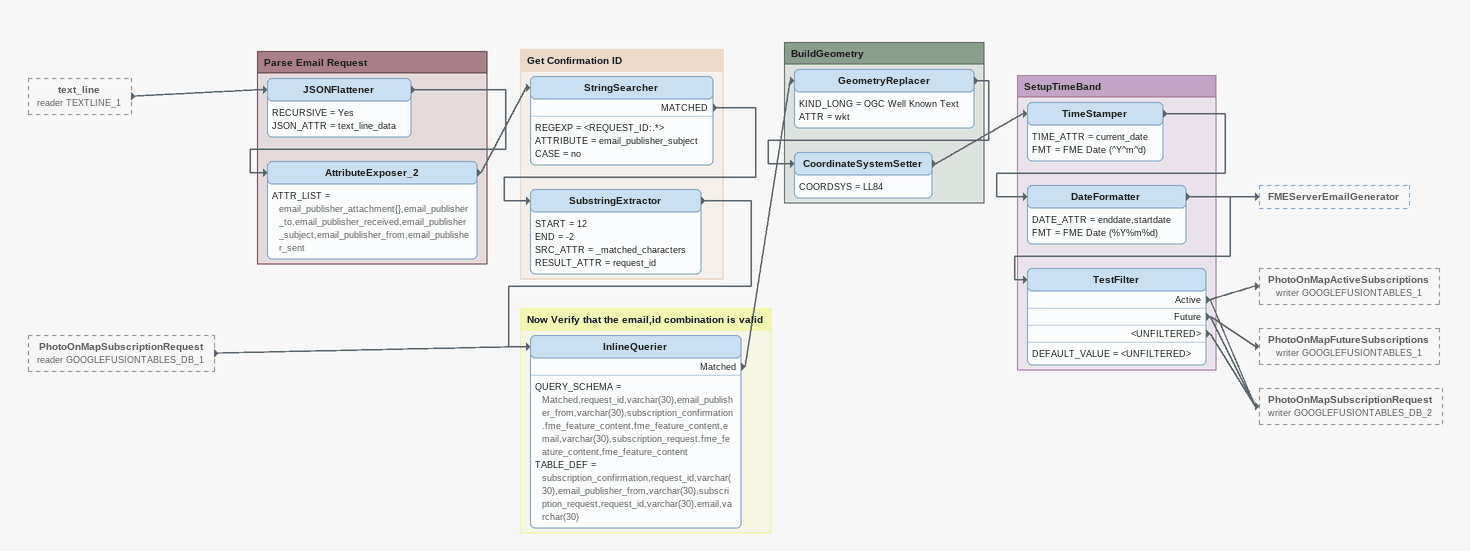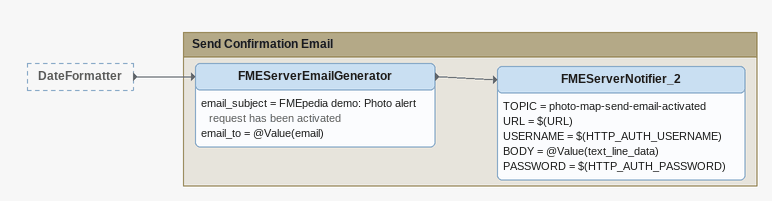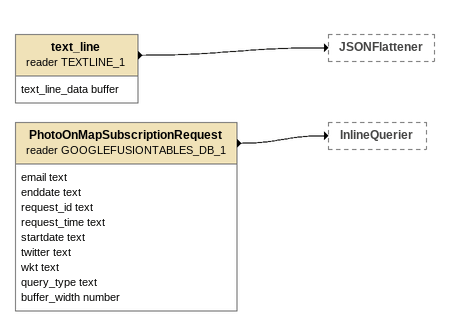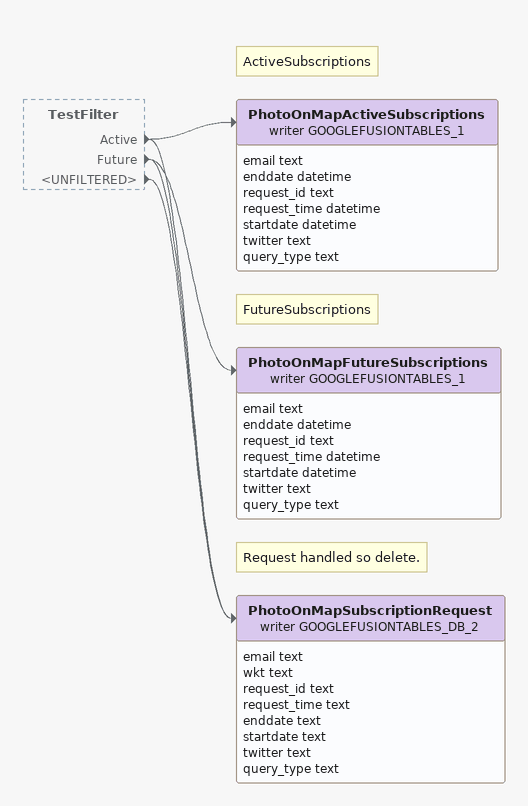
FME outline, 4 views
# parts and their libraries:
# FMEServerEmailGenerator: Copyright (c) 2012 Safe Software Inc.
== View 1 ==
text_line (reader TEXTLINE_1) [outside]
    -> JSONFlattener
PhotoOnMapSubscriptionRequest (reader GOOGLEFUSIONTABLES_DB_1) [outside]
    -> InlineQuerier

Bookmark: Parse Email Request
JSONFlattener
    RECURSIVE = Yes
    JSON_ATTR = text_line_data
    -> AttributeExposer_2
AttributeExposer_2
    ATTR_LIST = email_publisher_attachment{},email_publisher_to,email_publisher_received,email_publisher_subject,email_publisher_from,email_publisher_sent
    -> StringSearcher

Bookmark: Get Confirmation ID
StringSearcher
    REGEXP = <REQUEST_ID:.*>
    ATTRIBUTE = email_publisher_subject
    CASE = no
    MATCHED -> SubstringExtractor
SubstringExtractor
    START = 12
    END = -2
    SRC_ATTR = _matched_characters
    RESULT_ATTR = request_id
    -> InlineQuerier

Bookmark: Now Verify that the email,id combination is valid
InlineQuerier
    QUERY_SCHEMA = Matched,request_id,varchar(30),email_publisher_from,varchar(30),subscription_confirmation.fme_feature_content,fme_feature_content,email,varchar(30),subscription_request.fme_feature_content,fme_feature_content
    TABLE_DEF = subscription_confirmation,request_id,varchar(30),email_publisher_from,varchar(30),subscription_request,request_id,varchar(30),email,varchar(30)
    Matched -> GeometryReplacer

Bookmark: BuildGeometry
GeometryReplacer
    KIND_LONG = OGC Well Known Text
    ATTR = wkt
    -> CoordinateSystemSetter
CoordinateSystemSetter
    COORDSYS = LL84
    -> TimeStamper

Bookmark: SetupTimeBand
TimeStamper
    TIME_ATTR = current_date
    FMT = FME Date (^Y^m^d)
    -> DateFormatter
DateFormatter
    DATE_ATTR = enddate,startdate
    FMT = FME Date (%Y%m%d)
    -> TestFilter
    -> FMEServerEmailGenerator
TestFilter
    DEFAULT_VALUE = <UNFILTERED>
    Active -> PhotoOnMapActiveSubscriptions (writer GOOGLEFUSIONTABLES_1)
    Future -> PhotoOnMapFutureSubscriptions (writer GOOGLEFUSIONTABLES_1)
    Active -> PhotoOnMapSubscriptionRequest (writer GOOGLEFUSIONTABLES_DB_2)
    Future -> PhotoOnMapSubscriptionRequest (writer GOOGLEFUSIONTABLES_DB_2)
    <UNFILTERED> -> PhotoOnMapSubscriptionRequest (writer GOOGLEFUSIONTABLES_DB_2)

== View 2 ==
DateFormatter [outside]
    -> FMEServerEmailGenerator

Bookmark: Send Confirmation Email
FMEServerEmailGenerator
    email_subject = FMEpedia demo: Photo alert request has been activated
    email_to = @Value(email)
    -> FMEServerNotifier_2
FMEServerNotifier_2
    TOPIC = photo-map-send-email-activated
    URL = $(URL)
    USERNAME = $(HTTP_AUTH_USERNAME)
    BODY = @Value(text_line_data)
    PASSWORD = $(HTTP_AUTH_PASSWORD)

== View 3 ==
text_line (reader TEXTLINE_1)
    attributes: text_line_data buffer
    -> JSONFlattener
PhotoOnMapSubscriptionRequest (reader GOOGLEFUSIONTABLES_DB_1)
    attributes: email text, enddate text, request_id text, request_time text, startdate text, twitter text, wkt text, query_type text, buffer_width number
    -> InlineQuerier

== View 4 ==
TestFilter [outside]
    Active -> PhotoOnMapActiveSubscriptions (writer GOOGLEFUSIONTABLES_1)
    Future -> PhotoOnMapFutureSubscriptions (writer GOOGLEFUSIONTABLES_1)
    Active -> PhotoOnMapSubscriptionRequest (writer GOOGLEFUSIONTABLES_DB_2)
    Future -> PhotoOnMapSubscriptionRequest (writer GOOGLEFUSIONTABLES_DB_2)
    <UNFILTERED> -> PhotoOnMapSubscriptionRequest (writer GOOGLEFUSIONTABLES_DB_2)
Note: ActiveSubscriptions
PhotoOnMapActiveSubscriptions (writer GOOGLEFUSIONTABLES_1)
    attributes: email text, enddate datetime, request_id text, request_time datetime, startdate datetime, twitter text, query_type text
Note: FutureSubscriptions
Note: Request handled so delete.
PhotoOnMapFutureSubscriptions (writer GOOGLEFUSIONTABLES_1)
    attributes: email text, enddate datetime, request_id text, request_time datetime, startdate datetime, twitter text, query_type text
PhotoOnMapSubscriptionRequest (writer GOOGLEFUSIONTABLES_DB_2)
    attributes: email text, wkt text, request_id text, request_time text, enddate text, startdate text, twitter text, query_type text
